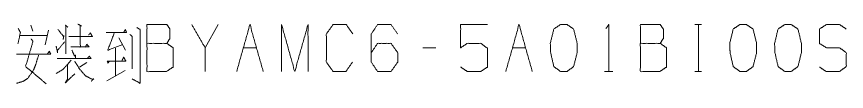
# Paper-space layout 'SHT2' of a CAD drawing. Header units: millimetres. Extents: x 0 to 420, y 0 to 297.
# Drawn here: x 298.19 to 340.3, y 91.23 to 94.3 of the extents above; entities that cross this region are included whole.
import ezdxf

# ---------------------------------------------------------------- set-up
doc = ezdxf.new("R2010")
doc.units = ezdxf.units.MM
doc.layers.add('101', color=7, linetype='Continuous', true_color=0xffffff)

psp = doc.layouts.new('SHT2')

# ---------------------------------------------------------------- linework, layer by layer
at = {"layer": '101', "color": 72, "linetype": 'Continuous', "lineweight": 18}
for p, q in [((298.914, 94.227), (299.02, 93.927)), ((299.815, 93.977), (299.638, 93.227)), ((308.426, 94.252), (307.754, 93.077)), ((332.619, 94.252), (332.955, 94.252)), ((332.796, 94.252), (332.796, 91.877)), ((298.348, 93.702), (299.727, 93.702)), ((303.378, 93.577), (303.714, 92.952)), ((309.695, 93.077), (310.367, 93.077)), ((319.473, 93.077), (318.801, 93.077)), ((323.354, 93.077), (324.026, 93.077)), ((303.201, 93.052), (303.201, 91.652)), ((301.756, 92.327), (301.385, 92.102)), ((302.777, 91.402), (303.696, 91.927)), ((328.031, 91.877), (328.455, 91.877)), ((332.619, 91.877), (332.955, 91.877))]:
    psp.add_line(p, q, dxfattribs=at)
for points, knots in [([(298.277, 94.052), (298.383, 93.852), (298.26, 93.277)], [0, 0, 0.277934, 1, 1]), ([(300.289, 94.002), (300.589, 93.627), (300.589, 93.702), (300.554, 93.502)], [0, 0, 0.633421, 0.732285, 1, 1]), ([(300.66, 94.227), (300.784, 94.127), (300.695, 94.202), (300.695, 92.777)], [0, 0, 0.093576, 0.161757, 1, 1]), ([(301.296, 94.277), (301.491, 94.177), (301.42, 94.202), (301.42, 93.127), (300.943, 93.127), (301.862, 93.127), (301.756, 93.252), (301.667, 93.102)], [0, 0, 0.07046, 0.094632, 0.441072, 0.594866, 0.891062, 0.94389, 1, 1]), ([(302.742, 93.852), (303.767, 93.852), (303.714, 94.002), (303.626, 93.877)], [0, 0, 0.766556, 0.885523, 1, 1]), ([(304.297, 94.102), (304.456, 94.002), (304.456, 91.277), (304.05, 91.502)], [0, 0, 0.055631, 0.862433, 1, 1]), ([(304.806, 93.302), (304.806, 94.252), (305.814, 94.252), (305.973, 94.027), (305.973, 93.552), (305.814, 93.302), (304.806, 93.302), (304.806, 91.877), (305.796, 91.877), (306.132, 92.102), (306.132, 93.077), (305.814, 93.302)], [0, 0, 0.115917, 0.238847, 0.27247, 0.330428, 0.366585, 0.489516, 0.66339, 0.784165, 0.833487, 0.952454, 1, 1]), ([(307.754, 91.877), (307.754, 93.077), (307.083, 94.252)], [0, 0, 0.469959, 1, 1]), ([(311.636, 91.877), (311.636, 94.252), (312.307, 91.877), (312.979, 94.252), (312.979, 91.877)], [0, 0, 0.245192, 0.5, 0.754808, 1, 1]), ([(315.238, 92.352), (314.902, 91.877), (314.248, 91.877), (313.912, 92.352), (313.912, 93.777), (314.248, 94.252), (314.92, 94.252), (315.255, 93.777)], [0, 0, 0.114567, 0.243366, 0.357935, 0.638584, 0.753154, 0.885433, 1, 1]), ([(316.189, 92.827), (316.507, 93.302), (317.196, 93.302), (317.532, 92.827), (317.532, 92.352), (317.196, 91.877), (316.507, 91.877), (316.189, 92.352), (316.189, 93.777), (316.507, 94.252), (317.196, 94.252), (317.532, 93.777)], [0, 0, 0.076964, 0.169761, 0.248074, 0.312018, 0.390331, 0.483128, 0.560092, 0.751926, 0.82889, 0.921687, 1, 1]), ([(320.724, 92.102), (321.06, 91.877), (321.749, 91.877), (322.085, 92.102), (322.085, 93.052), (321.749, 93.302), (321.06, 93.302), (320.724, 93.077), (320.724, 94.252), (322.085, 94.252)], [0, 0, 0.062227, 0.168342, 0.230571, 0.376816, 0.441267, 0.547382, 0.609609, 0.79049, 1, 1]), ([(326.125, 91.877), (326.461, 92.127), (326.638, 92.827), (326.638, 93.302), (326.461, 94.027), (326.125, 94.252), (325.789, 94.252), (325.454, 94.027), (325.277, 93.302), (325.295, 92.827), (325.454, 92.127), (325.789, 91.877), (326.125, 91.877)], [0, 0, 0.067526, 0.183972, 0.260584, 0.380943, 0.446142, 0.500305, 0.565504, 0.685864, 0.762529, 0.878311, 0.945837, 1, 1]), ([(328.101, 94.052), (328.243, 94.252), (328.243, 91.877)], [0, 0, 0.093491, 1, 1]), ([(329.848, 93.302), (329.848, 94.252), (330.855, 94.252), (331.014, 94.027), (331.014, 93.552), (330.855, 93.302), (329.848, 93.302), (329.848, 91.877), (330.837, 91.877), (331.173, 92.102), (331.173, 93.077), (330.855, 93.302)], [0, 0, 0.115917, 0.238846, 0.272468, 0.330427, 0.366584, 0.489512, 0.663388, 0.78416, 0.833484, 0.952452, 1, 1]), ([(335.231, 91.877), (335.567, 92.127), (335.744, 92.827), (335.744, 93.302), (335.567, 94.027), (335.231, 94.252), (334.895, 94.252), (334.56, 94.027), (334.383, 93.302), (334.4, 92.827), (334.56, 92.127), (334.895, 91.877), (335.231, 91.877)], [0, 0, 0.067523, 0.183971, 0.260583, 0.380943, 0.446139, 0.500306, 0.565503, 0.685862, 0.762527, 0.87831, 0.945833, 1, 1]), ([(337.508, 91.877), (337.844, 92.127), (338.02, 92.827), (338.02, 93.302), (337.844, 94.027), (337.508, 94.252), (337.172, 94.252), (336.836, 94.027), (336.659, 93.302), (336.677, 92.827), (336.836, 92.127), (337.172, 91.877), (337.508, 91.877)], [0, 0, 0.067526, 0.183972, 0.260584, 0.380943, 0.446142, 0.500305, 0.565504, 0.685864, 0.762529, 0.878311, 0.945837, 1, 1]), ([(338.936, 92.102), (339.272, 91.877), (339.961, 91.877), (340.297, 92.127), (340.297, 92.827), (339.961, 93.077), (339.289, 93.077), (338.936, 93.302), (338.936, 94.027), (339.289, 94.252), (339.961, 94.252), (340.297, 94.027)], [0, 0, 0.068036, 0.184054, 0.254518, 0.372335, 0.4428, 0.555844, 0.626371, 0.748393, 0.81892, 0.931964, 1, 1]), ([(298.931, 93.527), (299.02, 93.402), (298.649, 92.127), (299.691, 91.252)], [0, 0, 0.053863, 0.521064, 1, 1]), ([(300.837, 93.652), (302.039, 93.652), (301.932, 93.827), (301.844, 93.727)], [0, 0, 0.780457, 0.913333, 1, 1]), ([(303.148, 93.827), (302.813, 92.952), (303.537, 93.227)], [0, 0, 0.547345, 1, 1]), ([(303.944, 93.752), (304.05, 93.652), (304.05, 92.002)], [0, 0, 0.081168, 1, 1]), ([(300.2, 93.152), (300.271, 92.827), (300.253, 92.927), (300.625, 93.377)], [0, 0, 0.326883, 0.426684, 1, 1]), ([(298.189, 92.752), (299.921, 92.752), (299.85, 92.902), (299.744, 92.752)], [0, 0, 0.832096, 0.911757, 1, 1]), ([(299.303, 92.702), (299.161, 92.227), (299.055, 91.952), (298.755, 91.527), (298.525, 91.377), (298.189, 91.277)], [0, 0, 0.256042, 0.408313, 0.677216, 0.818979, 1, 1]), ([(300.253, 92.527), (301.968, 92.527), (301.879, 92.652), (301.791, 92.552)], [0, 0, 0.856806, 0.933311, 1, 1]), ([(300.996, 92.952), (301.137, 92.652), (301.172, 92.702), (301.172, 92.552)], [0, 0, 0.610915, 0.723708, 1, 1]), ([(300.96, 92.452), (300.678, 92.127), (300.536, 91.977), (300.2, 91.777)], [0, 0, 0.419154, 0.619719, 1, 1]), ([(301.137, 92.402), (301.385, 92.002), (301.685, 91.652), (302.039, 91.477), (302.109, 91.502), (301.968, 91.377)], [0, 0, 0.295857, 0.586022, 0.834128, 0.881294, 1, 1]), ([(302.901, 92.402), (302.83, 92.302), (302.795, 92.402), (303.732, 92.402), (303.626, 92.602), (303.537, 92.427)], [0, 0, 0.077127, 0.143929, 0.733938, 0.876523, 1, 1]), ([(300.766, 92.202), (300.766, 91.477), (300.66, 91.302), (301.137, 91.752)], [0, 0, 0.457256, 0.586308, 1, 1])]:
    psp.add_open_spline(points, degree=1, knots=knots, dxfattribs=at)
for points in [[(309.359, 91.877), (310.031, 94.252), (310.703, 91.877)], [(323.018, 91.877), (323.69, 94.252), (324.361, 91.877)]]:
    psp.add_open_spline(points, degree=1, dxfattribs=at)

doc.saveas('drawing.dxf')
